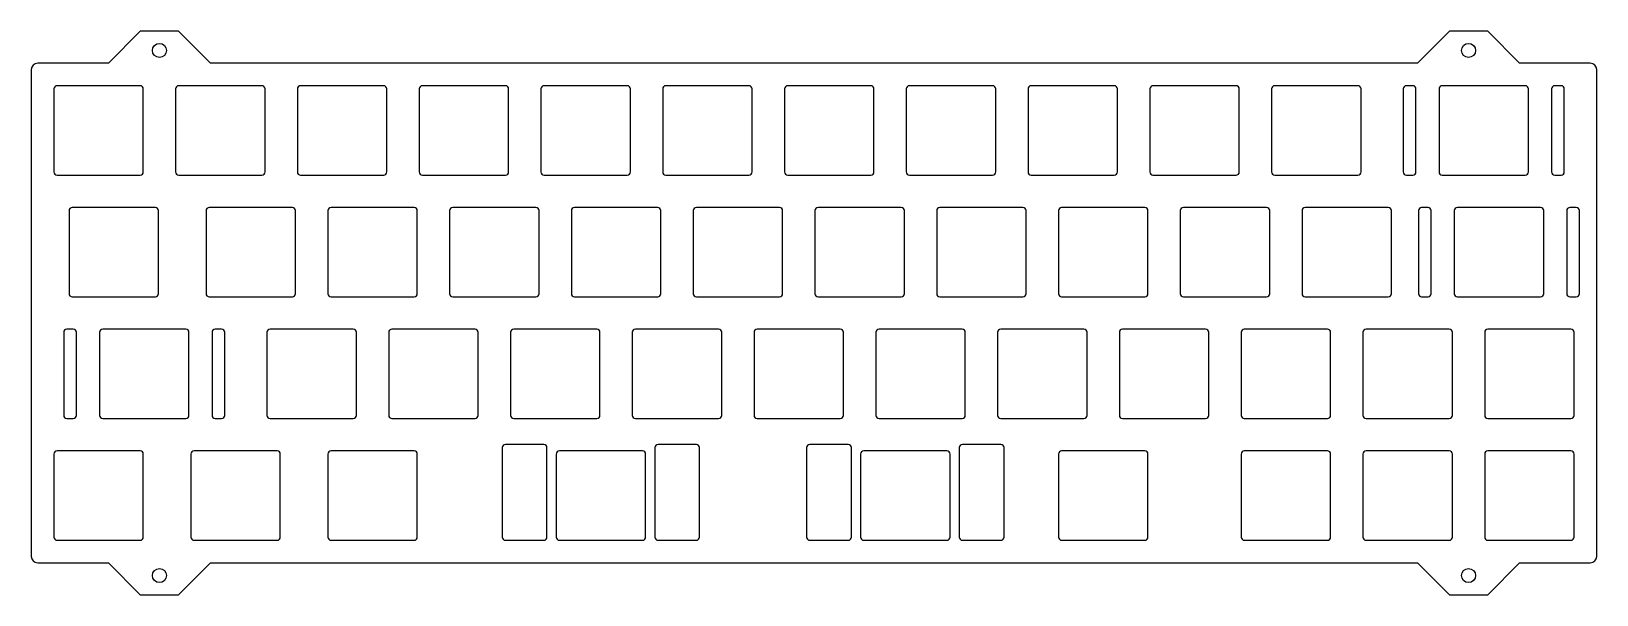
# Model space of a CAD drawing. Header units: millimetres. Extents: x -122 to 122, y -44 to 44.
import ezdxf

# ---------------------------------------------------------------- set-up
doc = ezdxf.new("R2010")
doc.units = ezdxf.units.MM

msp = doc.modelspace()

# ---------------------------------------------------------------- linework, layer by layer
for p, q in [((-105.39375, 44.1), (-110.39375, 39.1)), ((-99.39375, 44.1), (-105.39375, 44.1)), ((-94.39375, 39.1), (-99.39375, 44.1)), ((99.39375, 44.1), (94.39375, 39.1)), ((105.39375, 44.1), (99.39375, 44.1)), ((110.39375, 39.1), (105.39375, 44.1)), ((-122.44375, 38.1), (-122.44375, -38.1)), ((-110.39375, 39.1), (-121.44375, 39.1)), ((94.39375, 39.1), (-94.39375, 39.1)), ((121.44375, 39.1), (110.39375, 39.1)), ((122.44375, -38.1), (122.44375, 38.1)), ((-121.44375, -39.1), (-110.39375, -39.1)), ((-110.39375, -39.1), (-105.39375, -44.1)), ((-99.39375, -44.1), (-94.39375, -39.1)), ((-94.39375, -39.1), (94.39375, -39.1)), ((94.39375, -39.1), (99.39375, -44.1)), ((105.39375, -44.1), (110.39375, -39.1)), ((110.39375, -39.1), (121.44375, -39.1)), ((-105.39375, -44.1), (-99.39375, -44.1)), ((99.39375, -44.1), (105.39375, -44.1))]:
    msp.add_line(p, q)
for points in [[(-118.91875, 35.075), (-118.91875, 22.075, 0.414213562), (-118.41875, 21.575), (-105.41875, 21.575, 0.414213562), (-104.91875, 22.075), (-104.91875, 35.075, 0.414213562), (-105.41875, 35.575), (-118.41875, 35.575, 0.414213562)], [(-99.86875, 35.075), (-99.86875, 22.075, 0.414213562), (-99.36875, 21.575), (-86.36875, 21.575, 0.414213562), (-85.86875, 22.075), (-85.86875, 35.075, 0.414213562), (-86.36875, 35.575), (-99.36875, 35.575, 0.414213562)], [(-80.81875, 35.075), (-80.81875, 22.075, 0.414213562), (-80.31875, 21.575), (-67.31875, 21.575, 0.414213562), (-66.81875, 22.075), (-66.81875, 35.075, 0.414213562), (-67.31875, 35.575), (-80.31875, 35.575, 0.414213562)], [(-61.76875, 35.075), (-61.76875, 22.075, 0.414213562), (-61.26875, 21.575), (-48.26875, 21.575, 0.414213562), (-47.76875, 22.075), (-47.76875, 35.075, 0.414213562), (-48.26875, 35.575), (-61.26875, 35.575, 0.414213562)], [(-42.71875, 35.075), (-42.71875, 22.075, 0.414213562), (-42.21875, 21.575), (-29.21875, 21.575, 0.414213562), (-28.71875, 22.075), (-28.71875, 35.075, 0.414213562), (-29.21875, 35.575), (-42.21875, 35.575, 0.414213562)], [(-23.66875, 35.075), (-23.66875, 22.075, 0.414213562), (-23.16875, 21.575), (-10.16875, 21.575, 0.414213562), (-9.66875, 22.075), (-9.66875, 35.075, 0.414213562), (-10.16875, 35.575), (-23.16875, 35.575, 0.414213562)], [(-4.61875, 35.075), (-4.61875, 22.075, 0.414213562), (-4.11875, 21.575), (8.88125, 21.575, 0.414213562), (9.38125, 22.075), (9.38125, 35.075, 0.414213562), (8.88125, 35.575), (-4.11875, 35.575, 0.414213562)], [(14.43125, 35.075), (14.43125, 22.075, 0.414213562), (14.93125, 21.575), (27.93125, 21.575, 0.414213562), (28.43125, 22.075), (28.43125, 35.075, 0.414213562), (27.93125, 35.575), (14.93125, 35.575, 0.414213562)], [(33.48125, 35.075), (33.48125, 22.075, 0.414213562), (33.98125, 21.575), (46.98125, 21.575, 0.414213562), (47.48125, 22.075), (47.48125, 35.075, 0.414213562), (46.98125, 35.575), (33.98125, 35.575, 0.414213562)], [(52.53125, 35.075), (52.53125, 22.075, 0.414213562), (53.03125, 21.575), (66.03125, 21.575, 0.414213562), (66.53125, 22.075), (66.53125, 35.075, 0.414213562), (66.03125, 35.575), (53.03125, 35.575, 0.414213562)], [(71.58125, 35.075), (71.58125, 22.075, 0.414213562), (72.08125, 21.575), (85.08125, 21.575, 0.414213562), (85.58125, 22.075), (85.58125, 35.075, 0.414213562), (85.08125, 35.575), (72.08125, 35.575, 0.414213562)], [(92.175, 35.075), (92.175, 22.075, 0.414213562), (92.675, 21.575), (93.675, 21.575, 0.414213562), (94.175, 22.075), (94.175, 35.075, 0.414213562), (93.675, 35.575), (92.675, 35.575, 0.414213562)], [(97.775, 35.075), (97.775, 22.075, 0.414213562), (98.275, 21.575), (111.275, 21.575, 0.414213562), (111.775, 22.075), (111.775, 35.075, 0.414213562), (111.275, 35.575), (98.275, 35.575, 0.414213562)], [(115.375, 35.075), (115.375, 22.075, 0.414213562), (115.875, 21.575), (116.875, 21.575, 0.414213562), (117.375, 22.075), (117.375, 35.075, 0.414213562), (116.875, 35.575), (115.875, 35.575, 0.414213562)], [(-116.5375, 16.025), (-116.5375, 3.025, 0.414213562), (-116.0375, 2.525), (-103.0375, 2.525, 0.414213562), (-102.5375, 3.025), (-102.5375, 16.025, 0.414213562), (-103.0375, 16.525), (-116.0375, 16.525, 0.414213562)], [(-95.10625, 16.025), (-95.10625, 3.025, 0.414213562), (-94.60625, 2.525), (-81.60625, 2.525, 0.414213562), (-81.10625, 3.025), (-81.10625, 16.025, 0.414213562), (-81.60625, 16.525), (-94.60625, 16.525, 0.414213562)], [(-76.05625, 16.025), (-76.05625, 3.025, 0.414213562), (-75.55625, 2.525), (-62.55625, 2.525, 0.414213562), (-62.05625, 3.025), (-62.05625, 16.025, 0.414213562), (-62.55625, 16.525), (-75.55625, 16.525, 0.414213562)], [(-57.00625, 16.025), (-57.00625, 3.025, 0.414213562), (-56.50625, 2.525), (-43.50625, 2.525, 0.414213562), (-43.00625, 3.025), (-43.00625, 16.025, 0.414213562), (-43.50625, 16.525), (-56.50625, 16.525, 0.414213562)], [(-37.95625, 16.025), (-37.95625, 3.025, 0.414213562), (-37.45625, 2.525), (-24.45625, 2.525, 0.414213562), (-23.95625, 3.025), (-23.95625, 16.025, 0.414213562), (-24.45625, 16.525), (-37.45625, 16.525, 0.414213562)], [(-18.90625, 16.025), (-18.90625, 3.025, 0.414213562), (-18.40625, 2.525), (-5.40625, 2.525, 0.414213562), (-4.90625, 3.025), (-4.90625, 16.025, 0.414213562), (-5.40625, 16.525), (-18.40625, 16.525, 0.414213562)], [(0.14375, 16.025), (0.14375, 3.025, 0.414213562), (0.64375, 2.525), (13.64375, 2.525, 0.414213562), (14.14375, 3.025), (14.14375, 16.025, 0.414213562), (13.64375, 16.525), (0.64375, 16.525, 0.414213562)], [(19.19375, 16.025), (19.19375, 3.025, 0.414213562), (19.69375, 2.525), (32.69375, 2.525, 0.414213562), (33.19375, 3.025), (33.19375, 16.025, 0.414213562), (32.69375, 16.525), (19.69375, 16.525, 0.414213562)], [(38.24375, 16.025), (38.24375, 3.025, 0.414213562), (38.74375, 2.525), (51.74375, 2.525, 0.414213562), (52.24375, 3.025), (52.24375, 16.025, 0.414213562), (51.74375, 16.525), (38.74375, 16.525, 0.414213562)], [(57.29375, 16.025), (57.29375, 3.025, 0.414213562), (57.79375, 2.525), (70.79375, 2.525, 0.414213562), (71.29375, 3.025), (71.29375, 16.025, 0.414213562), (70.79375, 16.525), (57.79375, 16.525, 0.414213562)], [(76.34375, 16.025), (76.34375, 3.025, 0.414213562), (76.84375, 2.525), (89.84375, 2.525, 0.414213562), (90.34375, 3.025), (90.34375, 16.025, 0.414213562), (89.84375, 16.525), (76.84375, 16.525, 0.414213562)], [(94.55625, 16.025), (94.55625, 3.025, 0.414213562), (95.05625, 2.525), (96.05625, 2.525, 0.414213562), (96.55625, 3.025), (96.55625, 16.025, 0.414213562), (96.05625, 16.525), (95.05625, 16.525, 0.414213562)], [(100.15625, 16.025), (100.15625, 3.025, 0.414213562), (100.65625, 2.525), (113.65625, 2.525, 0.414213562), (114.15625, 3.025), (114.15625, 16.025, 0.414213562), (113.65625, 16.525), (100.65625, 16.525, 0.414213562)], [(117.75625, 16.025), (117.75625, 3.025, 0.414213562), (118.25625, 2.525), (119.25625, 2.525, 0.414213562), (119.75625, 3.025), (119.75625, 16.025, 0.414213562), (119.25625, 16.525), (118.25625, 16.525, 0.414213562)], [(-117.375, -3.025), (-117.375, -16.025, 0.414213562), (-116.875, -16.525), (-115.875, -16.525, 0.414213562), (-115.375, -16.025), (-115.375, -3.025, 0.414213562), (-115.875, -2.525), (-116.875, -2.525, 0.414213562)], [(-111.775, -3.025), (-111.775, -16.025, 0.414213562), (-111.275, -16.525), (-98.275, -16.525, 0.414213562), (-97.775, -16.025), (-97.775, -3.025, 0.414213562), (-98.275, -2.525), (-111.275, -2.525, 0.414213562)], [(-94.175, -3.025), (-94.175, -16.025, 0.414213562), (-93.675, -16.525), (-92.675, -16.525, 0.414213562), (-92.175, -16.025), (-92.175, -3.025, 0.414213562), (-92.675, -2.525), (-93.675, -2.525, 0.414213562)], [(-85.58125, -3.025), (-85.58125, -16.025, 0.414213562), (-85.08125, -16.525), (-72.08125, -16.525, 0.414213562), (-71.58125, -16.025), (-71.58125, -3.025, 0.414213562), (-72.08125, -2.525), (-85.08125, -2.525, 0.414213562)], [(-66.53125, -3.025), (-66.53125, -16.025, 0.414213562), (-66.03125, -16.525), (-53.03125, -16.525, 0.414213562), (-52.53125, -16.025), (-52.53125, -3.025, 0.414213562), (-53.03125, -2.525), (-66.03125, -2.525, 0.414213562)], [(-47.48125, -3.025), (-47.48125, -16.025, 0.414213562), (-46.98125, -16.525), (-33.98125, -16.525, 0.414213562), (-33.48125, -16.025), (-33.48125, -3.025, 0.414213562), (-33.98125, -2.525), (-46.98125, -2.525, 0.414213562)], [(-28.43125, -3.025), (-28.43125, -16.025, 0.414213562), (-27.93125, -16.525), (-14.93125, -16.525, 0.414213562), (-14.43125, -16.025), (-14.43125, -3.025, 0.414213562), (-14.93125, -2.525), (-27.93125, -2.525, 0.414213562)], [(-9.38125, -3.025), (-9.38125, -16.025, 0.414213562), (-8.88125, -16.525), (4.11875, -16.525, 0.414213562), (4.61875, -16.025), (4.61875, -3.025, 0.414213562), (4.11875, -2.525), (-8.88125, -2.525, 0.414213562)], [(9.66875, -3.025), (9.66875, -16.025, 0.414213562), (10.16875, -16.525), (23.16875, -16.525, 0.414213562), (23.66875, -16.025), (23.66875, -3.025, 0.414213562), (23.16875, -2.525), (10.16875, -2.525, 0.414213562)], [(28.71875, -3.025), (28.71875, -16.025, 0.414213562), (29.21875, -16.525), (42.21875, -16.525, 0.414213562), (42.71875, -16.025), (42.71875, -3.025, 0.414213562), (42.21875, -2.525), (29.21875, -2.525, 0.414213562)], [(47.76875, -3.025), (47.76875, -16.025, 0.414213562), (48.26875, -16.525), (61.26875, -16.525, 0.414213562), (61.76875, -16.025), (61.76875, -3.025, 0.414213562), (61.26875, -2.525), (48.26875, -2.525, 0.414213562)], [(66.81875, -3.025), (66.81875, -16.025, 0.414213562), (67.31875, -16.525), (80.31875, -16.525, 0.414213562), (80.81875, -16.025), (80.81875, -3.025, 0.414213562), (80.31875, -2.525), (67.31875, -2.525, 0.414213562)], [(85.86875, -3.025), (85.86875, -16.025, 0.414213562), (86.36875, -16.525), (99.36875, -16.525, 0.414213562), (99.86875, -16.025), (99.86875, -3.025, 0.414213562), (99.36875, -2.525), (86.36875, -2.525, 0.414213562)], [(104.91875, -3.025), (104.91875, -16.025, 0.414213562), (105.41875, -16.525), (118.41875, -16.525, 0.414213562), (118.91875, -16.025), (118.91875, -3.025, 0.414213562), (118.41875, -2.525), (105.41875, -2.525, 0.414213562)], [(-118.91875, -22.075), (-118.91875, -35.075, 0.414213562), (-118.41875, -35.575), (-105.41875, -35.575, 0.414213562), (-104.91875, -35.075), (-104.91875, -22.075, 0.414213562), (-105.41875, -21.575), (-118.41875, -21.575, 0.414213562)], [(-83.9875, -35.575, 0.414213562), (-83.4875, -35.075), (-83.4875, -22.075, 0.414213562), (-83.9875, -21.575), (-96.9875, -21.575, 0.414213562), (-97.4875, -22.075), (-97.4875, -35.075, 0.414213562), (-96.9875, -35.575)], [(-62.55625, -35.575, 0.414213562), (-62.05625, -35.075), (-62.05625, -22.075, 0.414213562), (-62.55625, -21.575), (-75.55625, -21.575, 0.414213562), (-76.05625, -22.075), (-76.05625, -35.075, 0.414213562), (-75.55625, -35.575)], [(-41.7755, -21.075, 0.414213562), (-42.2755, -20.575), (-48.2755, -20.575, 0.414213562), (-48.7755, -21.075), (-48.7755, -35.075, 0.414213562), (-48.2755, -35.575), (-42.2755, -35.575, 0.414213562), (-41.7755, -35.075)], [(-26.8375, -35.575, 0.414213562), (-26.3375, -35.075), (-26.3375, -22.075, 0.414213562), (-26.8375, -21.575), (-39.8375, -21.575, 0.414213562), (-40.3375, -22.075), (-40.3375, -35.075, 0.414213562), (-39.8375, -35.575)], [(-17.8995, -21.075, 0.414213562), (-18.3995, -20.575), (-24.3995, -20.575, 0.414213562), (-24.8995, -21.075), (-24.8995, -35.075, 0.414213562), (-24.3995, -35.575), (-18.3995, -35.575, 0.414213562), (-17.8995, -35.075)], [(5.8495, -21.075, 0.414213562), (5.3495, -20.575), (-0.6505, -20.575, 0.414213562), (-1.1505, -21.075), (-1.1505, -35.075, 0.414213562), (-0.6505, -35.575), (5.3495, -35.575, 0.414213562), (5.8495, -35.075)], [(20.7875, -35.575, 0.414213562), (21.2875, -35.075), (21.2875, -22.075, 0.414213562), (20.7875, -21.575), (7.7875, -21.575, 0.414213562), (7.2875, -22.075), (7.2875, -35.075, 0.414213562), (7.7875, -35.575)], [(29.7255, -21.075, 0.414213562), (29.2255, -20.575), (23.2255, -20.575, 0.414213562), (22.7255, -21.075), (22.7255, -35.075, 0.414213562), (23.2255, -35.575), (29.2255, -35.575, 0.414213562), (29.7255, -35.075)], [(51.74375, -35.575, 0.414213562), (52.24375, -35.075), (52.24375, -22.075, 0.414213562), (51.74375, -21.575), (38.74375, -21.575, 0.414213562), (38.24375, -22.075), (38.24375, -35.075, 0.414213562), (38.74375, -35.575)], [(66.81875, -22.075), (66.81875, -35.075, 0.414213562), (67.31875, -35.575), (80.31875, -35.575, 0.414213562), (80.81875, -35.075), (80.81875, -22.075, 0.414213562), (80.31875, -21.575), (67.31875, -21.575, 0.414213562)], [(85.86875, -22.075), (85.86875, -35.075, 0.414213562), (86.36875, -35.575), (99.36875, -35.575, 0.414213562), (99.86875, -35.075), (99.86875, -22.075, 0.414213562), (99.36875, -21.575), (86.36875, -21.575, 0.414213562)], [(104.91875, -22.075), (104.91875, -35.075, 0.414213562), (105.41875, -35.575), (118.41875, -35.575, 0.414213562), (118.91875, -35.075), (118.91875, -22.075, 0.414213562), (118.41875, -21.575), (105.41875, -21.575, 0.414213562)]]:
    msp.add_lwpolyline(points, format="xyb", close=True)
for centre in [(-102.39375, 41.1), (102.39375, 41.1), (-102.39375, -41.1), (102.39375, -41.1)]:
    msp.add_circle(centre, 1.1)
for centre, start, end in [((-121.44375, 38.1), 90, 180), ((121.44375, 38.1), 0, 90), ((-121.44375, -38.1), 180, 270), ((121.44375, -38.1), 270, 0)]:
    msp.add_arc(centre, 1, start, end)

doc.saveas('drawing.dxf')
